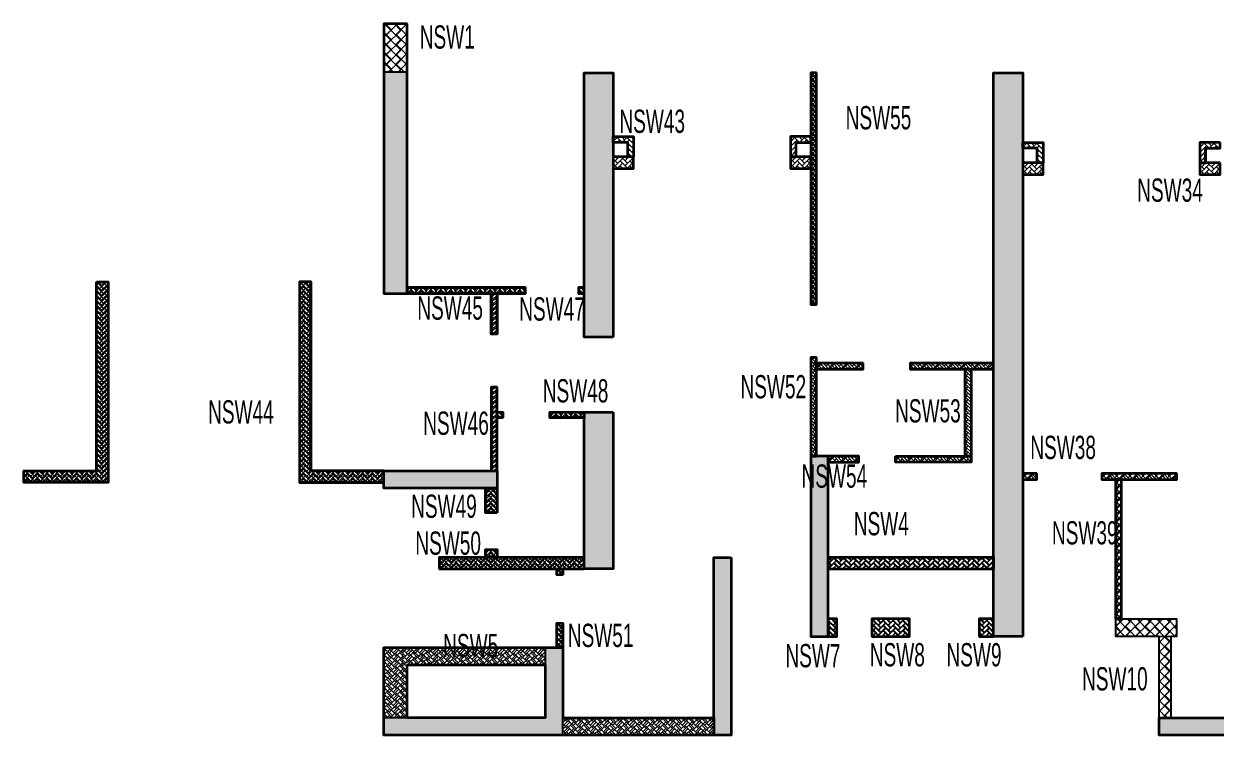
# Model space of a CAD drawing. Header units: millimetres. Extents: x 29 to 219483, y -15 to 28878.
# Drawn here: x 186561 to 207075, y 12271 to 24511 of the extents above; entities that cross this region are included whole.
import ezdxf

# ---------------------------------------------------------------- set-up
doc = ezdxf.new("R2010")
doc.units = ezdxf.units.MM
doc.layers.add('changes', color=7, linetype='Continuous')
doc.layers.add('S-CUTOUT', color=1, linetype='Continuous')
for name, color, linetype, lineweight in [('S-BEAM', 7, 'Continuous', 18), ('S-BEAM-IDEN', 2, 'Continuous', 9), ('S-COL HATCH', 9, 'Continuous', 0), ('S-COLS', 5, 'Continuous', 35)]:
    doc.layers.add(name, color=color, linetype=linetype, lineweight=lineweight)
doc.styles.add('Swis721 LtCn BT', font='swisscl.ttf', dxfattribs={"width": 0.9, "height": 233.355162})
pattern_1 = [(45, (-31092440.94, 20628157.467), (0, 84.85281374), [180, -60]), (135, (-31092398.51, 20628199.893), (7e-15, 84.85281374), [180, -60])]
pattern_2 = [(45, (-31090211.604, 20641732.886), (0, 84.85281374), [180, -60]), (135, (-31090169.18, 20641775.31), (7e-15, 84.85281374), [180, -60])]
pattern_3 = [(45, (-31083161.56, 20641832.9), (0, 84.85281374), [180, -60]), (135, (-31083119.13, 20641875.324), (7e-15, 84.85281374), [180, -60])]
pattern_4 = [(45, (-31795021.83, 20722934.52), (0, 113.13708499), [240, -80]), (135, (-31794965.26, 20722991.09), (9e-15, 113.13708499), [240, -80])]
pattern_5 = [(45, (-31802317.5, 20729084.55), (0, 169.7056275), [360, -120]), (135, (-31802232.65, 20729169.4), (1e-14, 169.7056275), [360, -120])]
pattern_6 = [(45, (-31802317.5, 20729084.55), (0, 113.13708499), [240, -80]), (135, (-31802260.93, 20729141.12), (9e-15, 113.13708499), [240, -80])]
pattern_7 = [(45, (-30928829.474, 20641778.81), (0, 84.85281374), [180, -60]), (135, (-30928787.05, 20641821.24), (7e-15, 84.85281374), [180, -60])]
pattern_8 = [(45, (-31631410.36, 20736555.86), (0, 113.13708499), [240, -80]), (135, (-31631353.79, 20736612.43), (9e-15, 113.13708499), [240, -80])]
pattern_9 = [(45, (-31631410.37, 20736555.86), (0, 169.7056275), [360, -120]), (135, (-31631325.51, 20736640.71), (1e-14, 169.7056275), [360, -120])]
pattern_10 = [(45, (-31631410.366, 20736555.86), (0, 113.13708499), [240, -80]), (135, (-31631353.8, 20736612.43), (9e-15, 113.13708499), [240, -80])]
pattern_11 = [(45, (-31631407.65, 20736555.86), (0, 113.13708499), [240, -80]), (135, (-31631351.08, 20736612.43), (9e-15, 113.13708499), [240, -80])]
pattern_12 = [(45, (-31631410.37, 20736555.85), (0, 169.7056275), [360, -120]), (135, (-31631325.51, 20736640.71), (1e-14, 169.7056275), [360, -120])]
pattern_13 = [(45, (-31631410.37, 20736555.85), (0, 113.13708499), [240, -80]), (135, (-31631353.8, 20736612.42), (9e-15, 113.13708499), [240, -80])]

# ---------------------------------------------------------------- blocks, each defined once
blk = doc.blocks.new('A$Ca6b6972b')
at = {"layer": 'S-COL HATCH'}
h = blk.add_hatch(dxfattribs=at)
h.set_pattern_fill('AR-HBONE', color=256, scale=15)
h.set_pattern_definition(pattern_2)
edge = h.paths.add_edge_path()
edge.add_line((10779, 22426), (11129, 22426))
edge.add_line((11129, 22426), (11129, 22076))
edge.add_line((11129, 22076), (11029, 22076))
edge.add_line((11029, 22076), (11029, 22326))
edge.add_line((11029, 22326), (10779, 22326))
edge.add_line((10779, 22326), (10779, 22426))
h = blk.add_hatch(dxfattribs=at)
h.set_pattern_fill('AR-HBONE', color=256, scale=15)
h.set_pattern_definition(pattern_2)
edge = h.paths.add_edge_path()
edge.add_line((14179, 22426), (13829, 22426))
edge.add_line((13829, 22426), (13829, 22076))
edge.add_line((13829, 22076), (13929, 22076))
edge.add_line((13929, 22076), (13929, 22326))
edge.add_line((13929, 22326), (14179, 22326))
edge.add_line((14179, 22326), (14179, 22426))
h = blk.add_hatch(dxfattribs=at)
h.set_pattern_fill('AR-HBONE', color=256, scale=15)
h.set_pattern_definition(pattern_3)
edge = h.paths.add_edge_path()
edge.add_line((17829, 22526), (18179, 22526))
edge.add_line((18179, 22526), (18179, 22176))
edge.add_line((18179, 22176), (18079, 22176))
edge.add_line((18079, 22176), (18079, 22426))
edge.add_line((18079, 22426), (17829, 22426))
edge.add_line((17829, 22426), (17829, 22526))
h = blk.add_hatch(dxfattribs=at)
h.set_pattern_fill('AR-HBONE', color=256, scale=15)
h.set_pattern_definition(pattern_3)
edge = h.paths.add_edge_path()
edge.add_line((21229, 22526), (20879, 22526))
edge.add_line((20879, 22526), (20879, 22176))
edge.add_line((20879, 22176), (20979, 22176))
edge.add_line((20979, 22176), (20979, 22426))
edge.add_line((20979, 22426), (21229, 22426))
edge.add_line((21229, 22426), (21229, 22526))
h = blk.add_hatch(dxfattribs=at)
h.set_pattern_fill('AR-HBONE', color=256, scale=15)
h.set_pattern_definition([(45, (-31339290.95, 20824202.644), (0, 84.85281374), [180, -60]), (135, (-31339248.523, 20824245.07), (7e-15, 84.85281374), [180, -60])])
h.paths.add_polyline_path([(17829, 22176), (17829, 21976), (18179, 21976), (18179, 22176)])
h = blk.add_hatch(dxfattribs=at)
h.set_pattern_fill('AR-HBONE', color=256, scale=15)
h.set_pattern_definition([(45, (-31336241, 20824202.644), (0, 84.85281374), [180, -60]), (135, (-31336198.57, 20824245.07), (7e-15, 84.85281374), [180, -60])])
h.paths.add_polyline_path([(20879, 22176), (20879, 21976), (21229, 21976), (21229, 22176)])
h = blk.add_hatch(dxfattribs=at)
h.set_pattern_fill('AR-HBONE', color=256, scale=15)
h.set_pattern_definition([(45, (-31346340.994, 20824102.645), (0, 84.85281374), [180, -60]), (135, (-31346298.57, 20824145.07), (7e-15, 84.85281374), [180, -60])])
h.paths.add_polyline_path([(10779, 22076), (10779, 21876), (11129, 21876), (11129, 22076)])
h = blk.add_hatch(dxfattribs=at)
h.set_pattern_fill('AR-HBONE', color=256, scale=15)
h.set_pattern_definition([(45, (-31343291.04, 20824102.645), (0, 84.85281374), [180, -60]), (135, (-31343248.616, 20824145.07), (7e-15, 84.85281374), [180, -60])])
h.paths.add_polyline_path([(13829, 22076), (13829, 21876), (14179, 21876), (14179, 22076)])
at = {"layer": 'S-COLS'}
for points in [[(10779, 22426), (11129, 22426), (11129, 22076), (11029, 22076), (11029, 22326), (10779, 22326), (10779, 22426)], [(14179, 22426), (13829, 22426), (13829, 22076), (13929, 22076), (13929, 22326), (14179, 22326), (14179, 22426)], [(17829, 22526), (18179, 22526), (18179, 22176), (18079, 22176), (18079, 22426), (17829, 22426), (17829, 22526)], [(21229, 22526), (20879, 22526), (20879, 22176), (20979, 22176), (20979, 22426), (21229, 22426), (21229, 22526)]]:
    blk.add_lwpolyline(points, dxfattribs=at)
for points in [[(17829, 22176), (18179, 22176), (18179, 21976), (17829, 21976)], [(20879, 22176), (21229, 22176), (21229, 21976), (20879, 21976)]]:
    blk.add_lwpolyline(points, close=True, dxfattribs=at)
at = {"layer": 'S-COLS', "elevation": 0}
for points in [[(10779, 22076), (11129, 22076), (11129, 21876), (10779, 21876)], [(13829, 22076), (14179, 22076), (14179, 21876), (13829, 21876)]]:
    blk.add_lwpolyline(points, close=True, dxfattribs=at)
blk = doc.blocks.new('A$C9134d95b')
at = {"layer": 'S-COL HATCH'}
h = blk.add_hatch(dxfattribs=at)
h.set_pattern_fill('AR-HBONE', color=256, scale=15)
h.set_pattern_definition([(45, (-31354688.235, 21105015.145), (0, 84.85281374), [180, -60]), (135, (-31354645.81, 21105057.57), (7e-15, 84.85281374), [180, -60])])
h.paths.add_polyline_path([(36500, 10050), (36600, 10050), (36600, 6060), (36500, 6060)])
h = blk.add_hatch(dxfattribs=at)
h.set_pattern_fill('AR-HBONE', color=256, scale=15)
h.set_pattern_definition(pattern_1)
h.paths.add_polyline_path([(24200, 6450), (24400, 6450), (24400, 3000), (22950, 3000), (22950, 3200), (24200, 3200)])
h = blk.add_hatch(dxfattribs=at)
h.set_pattern_fill('AR-HBONE', color=256, scale=15)
h.set_pattern_definition(pattern_1)
h.paths.add_polyline_path([(27900, 6450), (27700, 6450), (27700, 3000), (29150, 3000), (29150, 3200), (27900, 3200)])
h = blk.add_hatch(dxfattribs=at)
h.set_pattern_fill('AR-HBONE', color=256, scale=15)
h.set_pattern_definition([(45, (-31348877.827, 21106315.34), (0, 84.85281374), [180, -60]), (135, (-31348835.4, 21106357.77), (7e-15, 84.85281374), [180, -60])])
h.paths.add_polyline_path([(31590, 6250), (31590, 6350), (29550, 6350), (29550, 6250)])
h = blk.add_hatch(dxfattribs=at)
h.set_pattern_fill('AR-HBONE', color=256, scale=15)
h.set_pattern_definition([(45, (-31355720.326, 20722934.52), (0, 84.85281374), [180, -60]), (135, (-31355677.9, 20722976.945), (7e-15, 84.85281374), [180, -60])])
h.paths.add_polyline_path([(32010, 4210), (32600, 4210), (32600, 4110), (32010, 4110)])
h.paths.add_polyline_path([(31000, 4640), (31100, 4640), (31100, 3200), (31000, 3200)])
h.paths.add_polyline_path([(31100, 4210), (31200, 4210), (31200, 4110), (31100, 4110)])
h.paths.add_polyline_path([(31000, 6250), (31100, 6250), (31100, 5550), (31000, 5550)])
h = blk.add_hatch(dxfattribs=at)
h.set_pattern_fill('AR-HBONE', color=256, scale=15)
h.set_pattern_definition([(45, (-31349887.82, 21106315.34), (0, 84.85281374), [180, -60]), (135, (-31349845.396, 21106357.77), (7e-15, 84.85281374), [180, -60])])
h.paths.add_polyline_path([(32500, 6350), (32500, 6250), (32600, 6250), (32600, 6350)])
h = blk.add_hatch(dxfattribs=at)
h.set_pattern_fill('AR-HBONE', color=256, scale=20)
h.set_pattern_definition(pattern_4)
h.paths.add_polyline_path([(36500, 5150), (36600, 5150), (36600, 3450), (36500, 3450)])
h = blk.add_hatch(dxfattribs=at)
h.set_pattern_fill('AR-HBONE', color=256, scale=20)
h.set_pattern_definition(pattern_4)
h.paths.add_polyline_path([(36600, 5050), (37400, 5050), (37400, 4950), (36600, 4950)])
h = blk.add_hatch(dxfattribs=at)
h.set_pattern_fill('AR-HBONE', color=256, scale=20)
h.set_pattern_definition(pattern_4)
h.paths.add_polyline_path([(39650, 5050), (39650, 4950), (38210, 4950), (38210, 5050)])
h = blk.add_hatch(dxfattribs=at)
h.set_pattern_fill('AR-HBONE', color=256, scale=20)
h.set_pattern_definition(pattern_4)
h.paths.add_polyline_path([(39260, 3450), (39160, 3450), (39160, 4950), (39260, 4950)])
h = blk.add_hatch(dxfattribs=at)
h.set_pattern_fill('AR-HBONE', color=256, scale=20)
h.set_pattern_definition(pattern_4)
h.paths.add_polyline_path([(36800, 3450), (37330, 3450), (37330, 3350), (36800, 3350)])
h = blk.add_hatch(dxfattribs=at)
h.set_pattern_fill('AR-HBONE', color=256, scale=20)
h.set_pattern_definition(pattern_4)
h.paths.add_polyline_path([(39260, 3450), (39260, 3350), (37960, 3350), (37960, 3450)])
h = blk.add_hatch(dxfattribs=at)
h.set_pattern_fill('AR-HBONE', color=256, scale=20)
h.set_pattern_definition(pattern_4)
h.paths.add_polyline_path([(40150, 3150), (40390, 3150), (40390, 3050), (40150, 3050)])
h = blk.add_hatch(dxfattribs=at)
h.set_pattern_fill('AR-HBONE', color=256, scale=20)
h.set_pattern_definition(pattern_4)
h.paths.add_polyline_path([(41510, 3150), (42800, 3150), (42800, 3050), (41510, 3050)])
h = blk.add_hatch(dxfattribs=at)
h.set_pattern_fill('AR-HBONE', color=256, scale=15)
h.set_pattern_definition(pattern_1)
h.paths.add_polyline_path([(31100, 1710), (30900, 1710), (30900, 1845), (31100, 1845)])
h.paths.add_polyline_path([(31100, 2475), (30900, 2475), (30900, 2900), (31100, 2900)])
h = blk.add_hatch(dxfattribs=at)
h.set_pattern_fill('AR-HBONE', color=256, scale=20)
h.set_pattern_definition(pattern_4)
h.paths.add_polyline_path([(41750, 3050), (41850, 3050), (41850, 650), (41750, 650)])
h = blk.add_hatch(dxfattribs=at)
h.set_pattern_fill('AR-HBONE', color=256, scale=15)
h.set_pattern_definition([(45, (-31350990.33, 20943799.52), (0, 84.85281374), [180, -60]), (135, (-31350947.905, 20943841.946), (7e-15, 84.85281374), [180, -60])])
h.paths.add_polyline_path([(30100, 1710), (30100, 1510), (32600, 1510), (32600, 1710)])
h = blk.add_hatch(dxfattribs=at)
h.set_pattern_fill('AR-HBONE', color=256, scale=15)
h.set_pattern_definition([(45, (-31355720.34, 20769172.47), (0, 84.85281374), [180, -60]), (135, (-31355677.91, 20769214.9), (7e-15, 84.85281374), [180, -60])])
h.paths.add_polyline_path([(32130, 580), (32230, 580), (32230, 160), (32130, 160)])
h.paths.add_polyline_path([(32130, 1510), (32230, 1510), (32230, 1410), (32130, 1410)])
at = {"layer": 'S-COLS', "elevation": 0}
for points in [[(36600, 10050), (36500, 10050), (36500, 6060), (36600, 6060)], [(24200, 6450), (24400, 6450), (24400, 3000), (22950, 3000), (22950, 3200), (24200, 3200)], [(27900, 6450), (27700, 6450), (27700, 3000), (29150, 3000), (29150, 3200), (27900, 3200)], [(31590, 6350), (29550, 6350), (29550, 6250), (31590, 6250)], [(31100, 5550), (31000, 5550), (31000, 6250), (31100, 6250)], [(32600, 6350), (32500, 6350), (32500, 6250), (32600, 6250)], [(36600, 5150), (36500, 5150), (36500, 3450), (36600, 3450)], [(37400, 5050), (36600, 5050), (36600, 4950), (37400, 4950)], [(39650, 5050), (38210, 5050), (38210, 4950), (39650, 4950)], [(31100, 4640), (31000, 4640), (31000, 3200), (31100, 3200)], [(31200, 4110), (31100, 4110), (31100, 4210), (31200, 4210)], [(32600, 4110), (32010, 4110), (32010, 4210), (32600, 4210)], [(36800, 3350), (37330, 3350), (37330, 3450), (36800, 3450)], [(40390, 3150), (40150, 3150), (40150, 3050), (40390, 3050)], [(42800, 3150), (41510, 3150), (41510, 3050), (42800, 3050)], [(31100, 2475), (30900, 2475), (30900, 2900), (31100, 2900)], [(41850, 3050), (41750, 3050), (41750, 650), (41850, 650)], [(30100, 1510), (32600, 1510), (32600, 1710), (30100, 1710)], [(31100, 1710), (30900, 1710), (30900, 1845), (31100, 1845)], [(32230, 1410), (32130, 1410), (32130, 1510), (32230, 1510)], [(32230, 160), (32130, 160), (32130, 580), (32230, 580)]]:
    blk.add_lwpolyline(points, close=True, dxfattribs=at)
at = {"layer": 'S-COLS', "color": 5, "elevation": 0}
for points in [[(39260, 3450), (39160, 3450), (39160, 4950), (39260, 4950)], [(37960, 3450), (39260, 3450), (39260, 3350), (37960, 3350)]]:
    blk.add_lwpolyline(points, close=True, dxfattribs=at)
at = {"layer": 'changes', "xscale": -1}
blk.add_blockref('A$Ca6b6972b', (54329, -13576, 0), dxfattribs=at)
blk = doc.blocks.new('A$Cbe320e20')
at = {"layer": 'S-COL HATCH'}
h = blk.add_hatch(dxfattribs=at)
h.set_pattern_fill('AR-HBONE', color=256, scale=30)
h.set_pattern_definition(pattern_5)
h.paths.add_polyline_path([(21854, 17040), (22254, 17040), (22254, 16206), (22254, 16206), (21854, 16206)])
at = {"layer": 'S-COL HATCH', "transparency": 33554687}
h = blk.add_hatch(color=256, dxfattribs=at)
h.dxf.hatch_style = 1
h.paths.add_polyline_path([(22254, 16206), (21854, 16206), (21854, 12400), (22254, 12400)])
h = blk.add_hatch(color=256, dxfattribs=at)
h.dxf.hatch_style = 1
h.paths.add_polyline_path([(25804, 16200), (25304, 16200), (25304, 11650), (25804, 11650)])
h = blk.add_hatch(color=256, dxfattribs=at)
h.dxf.hatch_style = 1
h.paths.add_polyline_path([(32854, 16200), (32354, 16200), (32354, 6500), (32854, 6500)])
h = blk.add_hatch(color=256, dxfattribs=at)
h.dxf.hatch_style = 1
h.paths.add_polyline_path([(25304, 7660), (25804, 7660), (25804, 10360), (25304, 10360)])
h = blk.add_hatch(color=256, dxfattribs=at)
h.dxf.hatch_style = 1
h.paths.add_polyline_path([(29204, 9600), (29204, 6500), (29504, 6500), (29504, 9600)])
h = blk.add_hatch(color=256, dxfattribs=at)
h.dxf.hatch_style = 1
h.paths.add_polyline_path([(21854, 9350), (23804, 9350), (23804, 9050), (21854, 9050)])
h = blk.add_hatch(color=256, dxfattribs=at)
h.dxf.hatch_style = 1
h.paths.add_polyline_path([(27534, 7860), (27834, 7860), (27834, 4800), (27534, 4800), (27534, 5100)])
at = {"layer": 'S-COL HATCH'}
h = blk.add_hatch(dxfattribs=at)
h.set_pattern_fill('AR-HBONE', color=256, scale=15)
h.set_pattern_definition([(45, (-31365336.03, 20949949.553), (0, 84.85281374), [180, -60]), (135, (-31365293.6, 20949991.98), (7e-15, 84.85281374), [180, -60])])
h.paths.add_polyline_path([(29504, 7860), (29504, 7660), (32354, 7660), (32354, 7860)])
h = blk.add_hatch(dxfattribs=at)
h.set_pattern_fill('AR-HBONE', color=256, scale=15)
h.set_pattern_definition([(45, (-31364586.025, 20948789.55), (0, 84.85281374), [180, -60]), (135, (-31364543.6, 20948831.98), (7e-15, 84.85281374), [180, -60])])
h.paths.add_polyline_path([(29654, 6500), (29654, 6800), (29504, 6800), (29504, 6500)])
h = blk.add_hatch(dxfattribs=at)
h.set_pattern_fill('AR-HBONE', color=256, scale=15)
h.set_pattern_definition([(45, (-31365336.03, 20948789.553), (0, 84.85281374), [180, -60]), (135, (-31365293.6, 20948831.98), (7e-15, 84.85281374), [180, -60])])
h.paths.add_polyline_path([(30904, 6500), (30904, 6800), (30254, 6800), (30254, 6500)])
h = blk.add_hatch(dxfattribs=at)
h.set_pattern_fill('AR-HBONE', color=256, scale=15)
h.set_pattern_definition([(45, (-31367286.02, 20948789.55), (0, 84.85281374), [180, -60]), (135, (-31367243.596, 20948831.98), (7e-15, 84.85281374), [180, -60])])
h.paths.add_polyline_path([(32354, 6500), (32354, 6800), (32104, 6800), (32104, 6500)])
h = blk.add_hatch(dxfattribs=at)
h.set_pattern_fill('AR-HBONE', color=256, scale=30)
h.set_pattern_definition(pattern_5)
h.paths.add_polyline_path([(34454, 6800), (34454, 6500), (35504, 6500), (35504, 6800)])
h = blk.add_hatch(dxfattribs=at)
h.set_pattern_fill('AR-HBONE', color=256, scale=30)
h.set_pattern_definition(pattern_5)
h.paths.add_polyline_path([(35204, 6500), (35404, 6500), (35404, 5100), (35204, 5100)])
h = blk.add_hatch(dxfattribs=at)
h.set_pattern_fill('AR-HBONE', color=256, scale=20)
h.set_pattern_definition(pattern_6)
h.paths.add_polyline_path([(22254, 6010), (22254, 5100), (22254, 5100), (22254, 5100), (21854, 5100), (21854, 6310), (24634, 6310), (24634, 6010), (24634, 6010)])
at = {"layer": 'S-COL HATCH', "transparency": 33554687}
h = blk.add_hatch(color=256, dxfattribs=at)
h.dxf.hatch_style = 1
h.paths.add_polyline_path([(24934, 6310), (24634, 6310), (24634, 5100), (21854, 5100), (21854, 4800), (24934, 4800)])
at = {"layer": 'S-COL HATCH'}
h = blk.add_hatch(dxfattribs=at)
h.set_pattern_fill('AR-HBONE', color=256, scale=20)
h.set_pattern_definition(pattern_6)
h.paths.add_polyline_path([(24934, 5100), (24934, 4800), (27534, 4800), (27534, 5100)])
at = {"layer": 'S-COL HATCH', "transparency": 33554687}
h = blk.add_hatch(color=256, dxfattribs=at)
h.dxf.hatch_style = 1
h.paths.add_polyline_path([(35204, 5100), (35404, 5100), (39594, 5100), (39594, 4800), (35204, 4800)])
h.paths.add_polyline_path([(39594, 5100), (39894, 5100), (39894, 4800), (39594, 4800)])
at = {"layer": 'changes'}
for p, q in [((22254, 16206), (21854, 16206)), ((21854, 5100), (21854, 4800))]:
    blk.add_line(p, q, dxfattribs=at)
blk.add_lwpolyline([(24934, 6310), (24634, 6310), (24634, 5100), (21854, 5100), (21854, 4800), (24934, 4800)], close=True, dxfattribs=at)
at = {"layer": 'S-BEAM', "color": 5, "elevation": 0}
for points in [[(35504, 6800), (34454, 6800), (34454, 6500), (35504, 6500)], [(35404, 6500), (35204, 6500), (35204, 5100), (35404, 5100)]]:
    blk.add_lwpolyline(points, close=True, dxfattribs=at)
at = {"layer": 'S-COL HATCH'}
blk.add_line((24634, 6010), (24634, 6310), dxfattribs=at)
at = {"layer": 'S-COLS'}
blk.add_line((27534, 5100), (27534, 4800), dxfattribs=at)
for points in [[(22254, 17040), (21854, 17040), (21854, 12400), (22254, 12400)], [(25804, 11650), (25304, 11650), (25304, 16200), (25804, 16200)], [(25804, 10360), (25804, 7660), (25304, 7660), (25304, 10360)], [(21854, 9350), (23804, 9350), (23804, 9050), (21854, 9050)], [(27834, 7860), (27834, 4800), (21854, 4800), (21854, 6310), (24934, 6310), (24934, 5100), (27534, 5100), (27534, 7860), (27834, 7860)], [(22254, 6010), (24634, 6010), (24634, 5100), (22254, 5100)]]:
    blk.add_lwpolyline(points, close=True, dxfattribs=at)
at = {"layer": 'S-COLS', "elevation": 0}
for points in [[(32854, 6500), (32354, 6500), (32354, 16200), (32854, 16200)], [(29504, 9600), (29204, 9600), (29204, 6500), (29504, 6500)], [(29504, 7660), (32354, 7660), (32354, 7860), (29504, 7860)], [(29504, 6500), (29654, 6500), (29654, 6800), (29504, 6800)], [(30254, 6500), (30904, 6500), (30904, 6800), (30254, 6800)], [(32104, 6500), (32354, 6500), (32354, 6800), (32104, 6800)]]:
    blk.add_lwpolyline(points, close=True, dxfattribs=at)
blk.add_lwpolyline([(39894, 4800), (35204, 4800), (35204, 5100), (39894, 5100)], dxfattribs=at)
at = {"layer": 'S-CUTOUT', "const_width": 10}
blk.add_lwpolyline([(22179, 6310), (22779, 6310), (22779, 6010), (22179, 6010)], close=True, dxfattribs=at)
for points in [[(22179, 6310), (22779, 6010)], [(22779, 6310), (22179, 6010)]]:
    blk.add_lwpolyline(points, dxfattribs=at)

msp = doc.modelspace()

# ---------------------------------------------------------------- hatches: boundary and pattern name
at = {"layer": 'S-COL HATCH'}
h = msp.add_hatch(dxfattribs=at)
h.set_pattern_fill('AR-HBONE', color=256, scale=30)
h.set_pattern_definition(pattern_9)
h.paths.add_polyline_path([(192761, 24511), (193161, 24511), (193161, 23677), (193161, 23677), (192761, 23677)])
h = msp.add_hatch(dxfattribs=at)
h.set_pattern_fill('AR-HBONE', color=256, scale=30)
h.set_pattern_definition(pattern_12)
h.paths.add_polyline_path([(192761, 24511), (193161, 24511), (193161, 23677), (193161, 23677), (192761, 23677)])
at = {"layer": 'S-COL HATCH', "transparency": 33554687}
h = msp.add_hatch(color=256, dxfattribs=at)
h.dxf.hatch_style = 1
h.paths.add_polyline_path([(193161, 23677), (192761, 23677), (192761, 19871), (193161, 19871)])
h = msp.add_hatch(color=256, dxfattribs=at)
h.dxf.hatch_style = 1
h.paths.add_polyline_path([(193161, 23677), (192761, 23677), (192761, 19871), (193161, 19871)])
h = msp.add_hatch(color=256, dxfattribs=at)
h.dxf.hatch_style = 1
h.paths.add_polyline_path([(196711, 23671), (196211, 23671), (196211, 19121), (196711, 19121)])
h = msp.add_hatch(color=256, dxfattribs=at)
h.dxf.hatch_style = 1
h.paths.add_polyline_path([(196711, 23671), (196211, 23671), (196211, 19121), (196711, 19121)])
at = {"layer": 'S-COL HATCH'}
h = msp.add_hatch(dxfattribs=at)
h.set_pattern_fill('AR-HBONE', color=256, scale=15)
h.set_pattern_definition([(45, (-31191076.77, 21118636.49), (0, 84.85281374), [180, -60]), (135, (-31191034.345, 21118678.916), (7e-15, 84.85281374), [180, -60])])
h.paths.add_polyline_path([(200111, 23671), (200211, 23671), (200211, 19681), (200111, 19681)])
at = {"layer": 'S-COL HATCH', "transparency": 33554687}
h = msp.add_hatch(color=256, dxfattribs=at)
h.dxf.hatch_style = 1
h.paths.add_polyline_path([(203762, 23671), (203261, 23671), (203261, 13971), (203762, 13971)])
h = msp.add_hatch(color=256, dxfattribs=at)
h.dxf.hatch_style = 1
h.paths.add_polyline_path([(203762, 23671), (203261, 23671), (203261, 13971), (203762, 13971)])
at = {"layer": 'S-COL HATCH'}
h = msp.add_hatch(dxfattribs=at)
h.set_pattern_fill('AR-HBONE', color=256, scale=15)
h.set_pattern_definition(pattern_7)
h.paths.add_polyline_path([(187811, 20071), (188011, 20071), (188011, 16622), (186561, 16622), (186561, 16822), (187811, 16822)])
h = msp.add_hatch(dxfattribs=at)
h.set_pattern_fill('AR-HBONE', color=256, scale=15)
h.set_pattern_definition(pattern_7)
h.paths.add_polyline_path([(191511, 20071), (191311, 20071), (191311, 16622), (192761, 16622), (192761, 16822), (191511, 16822)])
h = msp.add_hatch(dxfattribs=at)
h.set_pattern_fill('AR-HBONE', color=256, scale=15)
h.set_pattern_definition([(45, (-31185266.36, 21119936.69), (0, 84.85281374), [180, -60]), (135, (-31185223.936, 21119979.114), (7e-15, 84.85281374), [180, -60])])
h.paths.add_polyline_path([(195201, 19872), (195201, 19972), (193161, 19972), (193161, 19872)])
h = msp.add_hatch(dxfattribs=at)
h.set_pattern_fill('AR-HBONE', color=256, scale=15)
h.set_pattern_definition([(45, (-31186276.36, 21119936.69), (0, 84.85281374), [180, -60]), (135, (-31186233.93, 21119979.114), (7e-15, 84.85281374), [180, -60])])
h.paths.add_polyline_path([(196111, 19972), (196111, 19872), (196211, 19872), (196211, 19972)])
h = msp.add_hatch(dxfattribs=at)
h.set_pattern_fill('AR-HBONE', color=256, scale=15)
h.set_pattern_definition([(45, (-31192108.86, 20736555.864), (0, 84.85281374), [180, -60]), (135, (-31192066.436, 20736598.29), (7e-15, 84.85281374), [180, -60])])
h.paths.add_polyline_path([(195621, 17831), (196211, 17831), (196211, 17731), (195621, 17731)])
h.paths.add_polyline_path([(194611, 18261), (194711, 18261), (194711, 16821), (194611, 16821)])
h.paths.add_polyline_path([(194711, 17831), (194811, 17831), (194811, 17731), (194711, 17731)])
h.paths.add_polyline_path([(194611, 19871), (194711, 19871), (194711, 19171), (194611, 19171)])
h = msp.add_hatch(dxfattribs=at)
h.set_pattern_fill('AR-HBONE', color=256, scale=20)
h.set_pattern_definition(pattern_8)
h.paths.add_polyline_path([(200111, 18771), (200211, 18771), (200211, 17071), (200111, 17071)])
h = msp.add_hatch(dxfattribs=at)
h.set_pattern_fill('AR-HBONE', color=256, scale=20)
h.set_pattern_definition(pattern_8)
h.paths.add_polyline_path([(200211, 18671), (201012, 18671), (201012, 18571), (200211, 18571)])
h = msp.add_hatch(dxfattribs=at)
h.set_pattern_fill('AR-HBONE', color=256, scale=20)
h.set_pattern_definition(pattern_8)
h.paths.add_polyline_path([(203261, 18671), (203261, 18571), (201822, 18571), (201822, 18671)])
h = msp.add_hatch(dxfattribs=at)
h.set_pattern_fill('AR-HBONE', color=256, scale=20)
h.set_pattern_definition(pattern_8)
h.paths.add_polyline_path([(202871, 17071), (202771, 17071), (202771, 18571), (202871, 18571)])
at = {"layer": 'S-COL HATCH', "transparency": 33554687}
h = msp.add_hatch(color=256, dxfattribs=at)
h.dxf.hatch_style = 1
h.paths.add_polyline_path([(196211, 15131), (196711, 15131), (196711, 17831), (196211, 17831)])
h = msp.add_hatch(color=256, dxfattribs=at)
h.dxf.hatch_style = 1
h.paths.add_polyline_path([(196211, 15131), (196711, 15131), (196711, 17831), (196211, 17831)])
h = msp.add_hatch(color=256, dxfattribs=at)
h.dxf.hatch_style = 1
h.paths.add_polyline_path([(200111, 17071), (200111, 13971), (200411, 13971), (200411, 17071)])
h = msp.add_hatch(color=256, dxfattribs=at)
h.dxf.hatch_style = 1
h.paths.add_polyline_path([(200111, 17071), (200111, 13971), (200411, 13971), (200411, 17071)])
at = {"layer": 'S-COL HATCH'}
h = msp.add_hatch(dxfattribs=at)
h.set_pattern_fill('AR-HBONE', color=256, scale=20)
h.set_pattern_definition(pattern_8)
h.paths.add_polyline_path([(200411, 17071), (200941, 17071), (200941, 16971), (200411, 16971)])
h = msp.add_hatch(dxfattribs=at)
h.set_pattern_fill('AR-HBONE', color=256, scale=20)
h.set_pattern_definition(pattern_8)
h.paths.add_polyline_path([(202871, 17071), (202871, 16971), (201571, 16971), (201571, 17071)])
at = {"layer": 'S-COL HATCH', "transparency": 33554687}
h = msp.add_hatch(color=256, dxfattribs=at)
h.dxf.hatch_style = 1
h.paths.add_polyline_path([(192761, 16821), (194711, 16821), (194711, 16521), (192761, 16521)])
h = msp.add_hatch(color=256, dxfattribs=at)
h.dxf.hatch_style = 1
h.paths.add_polyline_path([(192761, 16821), (194711, 16821), (194711, 16521), (192761, 16521)])
at = {"layer": 'S-COL HATCH'}
h = msp.add_hatch(dxfattribs=at)
h.set_pattern_fill('AR-HBONE', color=256, scale=20)
h.set_pattern_definition(pattern_8)
h.paths.add_polyline_path([(203762, 16771), (204001, 16771), (204001, 16671), (203762, 16671)])
h = msp.add_hatch(dxfattribs=at)
h.set_pattern_fill('AR-HBONE', color=256, scale=20)
h.set_pattern_definition(pattern_11)
h.paths.add_polyline_path([(204004, 16671), (204004, 16771), (203764, 16771), (203764, 16671)])
h = msp.add_hatch(dxfattribs=at)
h.set_pattern_fill('AR-HBONE', color=256, scale=20)
h.set_pattern_definition(pattern_8)
h.paths.add_polyline_path([(205122, 16771), (206411, 16771), (206411, 16671), (205122, 16671)])
h = msp.add_hatch(dxfattribs=at)
h.set_pattern_fill('AR-HBONE', color=256, scale=20)
h.set_pattern_definition(pattern_11)
h.paths.add_polyline_path([(205124, 16771), (205124, 16671), (206414, 16671), (206414, 16771)])
h = msp.add_hatch(dxfattribs=at)
h.set_pattern_fill('AR-HBONE', color=256, scale=20)
h.set_pattern_definition(pattern_8)
h.paths.add_polyline_path([(205362, 16671), (205462, 16671), (205462, 14271), (205362, 14271)])
h = msp.add_hatch(dxfattribs=at)
h.set_pattern_fill('AR-HBONE', color=256, scale=20)
h.set_pattern_definition(pattern_11)
h.paths.add_polyline_path([(205364, 14271), (205464, 14271), (205464, 16671), (205364, 16671)])
h = msp.add_hatch(dxfattribs=at)
h.set_pattern_fill('AR-HBONE', color=256, scale=15)
h.set_pattern_definition(pattern_7)
h.paths.add_polyline_path([(194711, 15332), (194511, 15332), (194511, 15467), (194711, 15467)])
h.paths.add_polyline_path([(194711, 16097), (194511, 16097), (194511, 16522), (194711, 16522)])
h = msp.add_hatch(dxfattribs=at)
h.set_pattern_fill('AR-HBONE', color=256, scale=15)
h.set_pattern_definition([(45, (-31187378.87, 20957420.864), (0, 84.85281374), [180, -60]), (135, (-31187336.44, 20957463.29), (7e-15, 84.85281374), [180, -60])])
h.paths.add_polyline_path([(193711, 15331), (193711, 15131), (196211, 15131), (196211, 15331)])
at = {"layer": 'S-COL HATCH', "transparency": 33554687}
h = msp.add_hatch(color=256, dxfattribs=at)
h.dxf.hatch_style = 1
h.paths.add_polyline_path([(198441, 15331), (198741, 15331), (198741, 12271), (198441, 12271), (198441, 12571)])
h = msp.add_hatch(color=256, dxfattribs=at)
h.dxf.hatch_style = 1
h.paths.add_polyline_path([(198441, 15331), (198741, 15331), (198741, 12271), (198441, 12271), (198441, 12571)])
at = {"layer": 'S-COL HATCH'}
h = msp.add_hatch(dxfattribs=at)
h.set_pattern_fill('AR-HBONE', color=256, scale=15)
h.set_pattern_definition([(45, (-31194428.89, 20957420.864), (0, 84.85281374), [180, -60]), (135, (-31194386.466, 20957463.29), (7e-15, 84.85281374), [180, -60])])
h.paths.add_polyline_path([(200411, 15331), (200411, 15131), (203262, 15131), (203262, 15331)])
h = msp.add_hatch(dxfattribs=at)
h.set_pattern_fill('AR-HBONE', color=256, scale=15)
h.set_pattern_definition([(45, (-31194428.895, 20957420.86), (0, 84.85281374), [180, -60]), (135, (-31194386.47, 20957463.285), (7e-15, 84.85281374), [180, -60])])
h.paths.add_polyline_path([(200411, 15331), (200411, 15131), (203262, 15131), (203262, 15331)])
h = msp.add_hatch(dxfattribs=at)
h.set_pattern_fill('AR-HBONE', color=256, scale=15)
h.set_pattern_definition([(45, (-31192108.875, 20782793.815), (0, 84.85281374), [180, -60]), (135, (-31192066.45, 20782836.24), (7e-15, 84.85281374), [180, -60])])
h.paths.add_polyline_path([(195741, 14201), (195841, 14201), (195841, 13781), (195741, 13781)])
h.paths.add_polyline_path([(195741, 15131), (195841, 15131), (195841, 15031), (195741, 15031)])
h = msp.add_hatch(dxfattribs=at)
h.set_pattern_fill('AR-HBONE', color=256, scale=15)
h.set_pattern_definition([(45, (-31193678.89, 20956260.863), (0, 84.85281374), [180, -60]), (135, (-31193636.464, 20956303.29), (7e-15, 84.85281374), [180, -60])])
h.paths.add_polyline_path([(200561, 13971), (200561, 14271), (200411, 14271), (200411, 13971)])
h = msp.add_hatch(dxfattribs=at)
h.set_pattern_fill('AR-HBONE', color=256, scale=15)
h.set_pattern_definition([(45, (-31193678.89, 20956260.86), (0, 84.85281374), [180, -60]), (135, (-31193636.466, 20956303.285), (7e-15, 84.85281374), [180, -60])])
h.paths.add_polyline_path([(200561, 13971), (200561, 14271), (200411, 14271), (200411, 13971)])
h = msp.add_hatch(dxfattribs=at)
h.set_pattern_fill('AR-HBONE', color=256, scale=15)
h.set_pattern_definition([(45, (-31194428.895, 20956260.86), (0, 84.85281374), [180, -60]), (135, (-31194386.47, 20956303.285), (7e-15, 84.85281374), [180, -60])])
h.paths.add_polyline_path([(201811, 13971), (201811, 14271), (201161, 14271), (201161, 13971)])
h = msp.add_hatch(dxfattribs=at)
h.set_pattern_fill('AR-HBONE', color=256, scale=15)
h.set_pattern_definition([(45, (-31194428.89, 20956260.864), (0, 84.85281374), [180, -60]), (135, (-31194386.466, 20956303.29), (7e-15, 84.85281374), [180, -60])])
h.paths.add_polyline_path([(201811, 13971), (201811, 14271), (201161, 14271), (201161, 13971)])
h = msp.add_hatch(dxfattribs=at)
h.set_pattern_fill('AR-HBONE', color=256, scale=15)
h.set_pattern_definition([(45, (-31196378.89, 20956260.863), (0, 84.85281374), [180, -60]), (135, (-31196336.46, 20956303.29), (7e-15, 84.85281374), [180, -60])])
h.paths.add_polyline_path([(203261, 13971), (203261, 14271), (203011, 14271), (203011, 13971)])
h = msp.add_hatch(dxfattribs=at)
h.set_pattern_fill('AR-HBONE', color=256, scale=15)
h.set_pattern_definition([(45, (-31196378.89, 20956260.86), (0, 84.85281374), [180, -60]), (135, (-31196336.464, 20956303.285), (7e-15, 84.85281374), [180, -60])])
h.paths.add_polyline_path([(203261, 13971), (203261, 14271), (203011, 14271), (203011, 13971)])
h = msp.add_hatch(dxfattribs=at)
h.set_pattern_fill('AR-HBONE', color=256, scale=30)
h.set_pattern_definition(pattern_9)
h.paths.add_polyline_path([(205362, 14271), (205362, 13971), (206411, 13971), (206411, 14271)])
h = msp.add_hatch(dxfattribs=at)
h.set_pattern_fill('AR-HBONE', color=256, scale=30)
h.set_pattern_definition(pattern_12)
h.paths.add_polyline_path([(205362, 14271), (205362, 13971), (206411, 13971), (206411, 14271)])
h = msp.add_hatch(dxfattribs=at)
h.set_pattern_fill('AR-HBONE', color=256, scale=30)
h.set_pattern_definition(pattern_9)
h.paths.add_polyline_path([(206111, 13971), (206311, 13971), (206311, 12571), (206111, 12571)])
h = msp.add_hatch(dxfattribs=at)
h.set_pattern_fill('AR-HBONE', color=256, scale=30)
h.set_pattern_definition(pattern_12)
h.paths.add_polyline_path([(206111, 13971), (206311, 13971), (206311, 12571), (206111, 12571)])
h = msp.add_hatch(dxfattribs=at)
h.set_pattern_fill('AR-HBONE', color=256, scale=20)
h.set_pattern_definition(pattern_10)
h.paths.add_polyline_path([(193161, 13481), (193161, 12571), (193161, 12571), (193161, 12571), (192761, 12571), (192761, 13781), (195541, 13781), (195541, 13481), (195541, 13481)])
at = {"layer": 'S-COL HATCH', "transparency": 33554687}
h = msp.add_hatch(color=256, dxfattribs=at)
h.dxf.hatch_style = 1
h.paths.add_polyline_path([(195841, 13781), (195541, 13781), (195541, 12571), (192761, 12571), (192761, 12271), (195841, 12271)])
at = {"layer": 'S-COL HATCH'}
h = msp.add_hatch(dxfattribs=at)
h.set_pattern_fill('AR-HBONE', color=256, scale=20)
h.set_pattern_definition(pattern_13)
h.paths.add_polyline_path([(193161, 13481), (193161, 12571), (193161, 12571), (193161, 12571), (192761, 12571), (192761, 13781), (195541, 13781), (195541, 13481), (195541, 13481)])
at = {"layer": 'S-COL HATCH', "transparency": 33554687}
h = msp.add_hatch(color=256, dxfattribs=at)
h.dxf.hatch_style = 1
h.paths.add_polyline_path([(195841, 13781), (195541, 13781), (195541, 12571), (192761, 12571), (192761, 12271), (195841, 12271)])
at = {"layer": 'S-COL HATCH'}
h = msp.add_hatch(dxfattribs=at)
h.set_pattern_fill('AR-HBONE', color=256, scale=20)
h.set_pattern_definition(pattern_10)
h.paths.add_polyline_path([(195841, 12571), (195841, 12271), (198441, 12271), (198441, 12571)])
h = msp.add_hatch(dxfattribs=at)
h.set_pattern_fill('AR-HBONE', color=256, scale=20)
h.set_pattern_definition(pattern_13)
h.paths.add_polyline_path([(195841, 12571), (195841, 12271), (198441, 12271), (198441, 12571)])
at = {"layer": 'S-COL HATCH', "transparency": 33554687}
h = msp.add_hatch(color=256, dxfattribs=at)
h.dxf.hatch_style = 1
h.paths.add_polyline_path([(206111, 12571), (206311, 12571), (210501, 12571), (210501, 12271), (206111, 12271)])
h.paths.add_polyline_path([(210501, 12571), (210801, 12571), (210801, 12271), (210501, 12271)])
h = msp.add_hatch(color=256, dxfattribs=at)
h.dxf.hatch_style = 1
h.paths.add_polyline_path([(206111, 12571), (206311, 12571), (210501, 12571), (210501, 12271), (206111, 12271)])
h.paths.add_polyline_path([(210501, 12571), (210801, 12571), (210801, 12271), (210501, 12271)])

# ---------------------------------------------------------------- linework, layer by layer
at = {"layer": 'changes'}
for p, q in [((193161, 23677), (192761, 23677)), ((193161, 23677), (192761, 23677)), ((192761, 12571), (192761, 12271)), ((192761, 12571), (192761, 12271))]:
    msp.add_line(p, q, dxfattribs=at)
at = {"layer": 'changes', "color": 240, "true_color": 0xed1f24, "elevation": 0}
for points in [[(192761, 24511), (193161, 24511), (193161, 23677), (192761, 23677)], [(192761, 24511), (193161, 24511), (193161, 23677), (192761, 23677)], [(200111, 23671), (200211, 23671), (200211, 19681), (200111, 19681)], [(196711, 22571), (197061, 22571), (197061, 22021), (196711, 22021), (196711, 22221), (196961, 22221), (196961, 22471), (196711, 22471)], [(191311, 20071), (191511, 20071), (191511, 16822), (192761, 16821), (192761, 16622), (191311, 16622)], [(193161, 19972), (195201, 19972), (195201, 19872), (194711, 19871), (194711, 19171), (194611, 19171), (194611, 19871), (193161, 19871)], [(196111, 19972), (196211, 19972), (196211, 19872), (196111, 19872)], [(201012, 18571), (201012, 18671), (200211, 18671), (200211, 18771), (200111, 18771), (200111, 17071), (200212, 17071), (200211, 18571)], [(194611, 18261), (194711, 18261), (194711, 17831), (194811, 17831), (194811, 17731), (194711, 17731), (194711, 16821), (194611, 16821)], [(195621, 17831), (196211, 17831), (196211, 17731), (195621, 17731)], [(203764, 16771), (204004, 16771), (204004, 16671), (203764, 16671)], [(205124, 16771), (206414, 16771), (206414, 16671), (205464, 16671), (205464, 14271), (205364, 14271), (205364, 16671), (205124, 16671)], [(194711, 16097), (194511, 16097), (194511, 16521), (194711, 16521)], [(193711, 15331), (194511, 15332), (194511, 15467), (194711, 15467), (194711, 15332), (196211, 15332), (196211, 15131), (195841, 15131), (195841, 15031), (195741, 15031), (195741, 15131), (193711, 15131)], [(200411, 15331), (203261, 15331), (203261, 15131), (200411, 15131)], [(200411, 15331), (203261, 15331), (203261, 15131), (200411, 15131)], [(195741, 14201), (195841, 14201), (195841, 13781), (195741, 13781)], [(201161, 14271), (201811, 14271), (201811, 13971), (201161, 13971)], [(201161, 14271), (201811, 14271), (201811, 13971), (201161, 13971)], [(203011, 14271), (203261, 14271), (203261, 13971), (203011, 13971)], [(203011, 14271), (203261, 14271), (203261, 13971), (203011, 13971)], [(205362, 14271), (206411, 14271), (206411, 13971), (206311, 13971), (206311, 12571), (206111, 12571), (206111, 13971), (205362, 13971)], [(205362, 14271), (206411, 14271), (206411, 13971), (206311, 13971), (206311, 12571), (206111, 12571), (206111, 13971), (205362, 13971)], [(192761, 12571), (192761, 13781), (195541, 13781), (195541, 13481), (193161, 13481), (193161, 12571)], [(192761, 12571), (192761, 13781), (195541, 13781), (195541, 13481), (193161, 13481), (193161, 12571)], [(195841, 12571), (198441, 12571), (198441, 12271), (195841, 12271)], [(195841, 12571), (198441, 12571), (198441, 12271), (195841, 12271)]]:
    msp.add_lwpolyline(points, close=True, dxfattribs=at)
at = {"layer": 'changes', "color": 240, "true_color": 0xed1f24}
for points in [[(201571, 17071), (202771, 17071), (202771, 18571), (201822, 18571), (201822, 18671), (203261, 18671), (203261, 18571), (202871, 18571), (202871, 16971), (201571, 16971)], [(200411, 17071), (200941, 17071), (200941, 16971), (200411, 16971)], [(200561, 13971), (200411, 13971), (200411, 14271), (200561, 14271)], [(200561, 13971), (200411, 13971), (200411, 14271), (200561, 14271)]]:
    msp.add_lwpolyline(points, close=True, dxfattribs=at)
at = {"layer": 'changes', "elevation": 0}
msp.add_lwpolyline([(195841, 13781), (195541, 13781), (195541, 12571), (192761, 12571), (192761, 12271), (195841, 12271)], close=True, dxfattribs=at)
msp.add_lwpolyline([(195841, 13781), (195541, 13781), (195541, 12571), (192761, 12571), (192761, 12271), (195841, 12271)], close=True, dxfattribs=at)
at = {"layer": 'S-BEAM', "color": 5, "elevation": 0}
for points in [[(206411, 14271), (205362, 14271), (205362, 13971), (206411, 13971)], [(206411, 14271), (205362, 14271), (205362, 13971), (206411, 13971)], [(206311, 13971), (206111, 13971), (206111, 12571), (206311, 12571)], [(206311, 13971), (206111, 13971), (206111, 12571), (206311, 12571)]]:
    msp.add_lwpolyline(points, close=True, dxfattribs=at)
at = {"layer": 'S-COL HATCH'}
msp.add_line((195541, 13481), (195541, 13781), dxfattribs=at)
msp.add_line((195541, 13481), (195541, 13781), dxfattribs=at)
at = {"layer": 'S-COLS'}
msp.add_line((198441, 12571), (198441, 12271), dxfattribs=at)
msp.add_line((198441, 12571), (198441, 12271), dxfattribs=at)
at = {"layer": 'S-COLS', "elevation": 0}
for points in [[(193161, 24511), (192761, 24511), (192761, 19871), (193161, 19871)], [(193161, 24511), (192761, 24511), (192761, 19871), (193161, 19871)], [(196711, 19121), (196211, 19121), (196211, 23671), (196711, 23671)], [(196711, 19121), (196211, 19121), (196211, 23671), (196711, 23671)], [(200211, 23671), (200111, 23671), (200111, 19681), (200211, 19681)], [(187811, 20071), (188011, 20071), (188011, 16622), (186561, 16622), (186561, 16822), (187811, 16822)], [(191511, 20071), (191311, 20071), (191311, 16622), (192761, 16622), (192761, 16822), (191511, 16822)], [(195201, 19972), (193161, 19972), (193161, 19872), (195201, 19872)], [(196211, 19972), (196111, 19972), (196111, 19872), (196211, 19872)], [(194711, 19171), (194611, 19171), (194611, 19871), (194711, 19871)], [(200211, 18771), (200111, 18771), (200111, 17071), (200211, 17071)], [(201012, 18671), (200211, 18671), (200211, 18571), (201012, 18571)], [(194711, 18261), (194611, 18261), (194611, 16821), (194711, 16821)], [(194811, 17731), (194711, 17731), (194711, 17831), (194811, 17831)], [(196211, 17731), (195621, 17731), (195621, 17831), (196211, 17831)], [(196711, 17831), (196711, 15131), (196211, 15131), (196211, 17831)], [(196711, 17831), (196711, 15131), (196211, 15131), (196211, 17831)], [(192761, 16821), (194711, 16821), (194711, 16521), (192761, 16521)], [(192761, 16821), (194711, 16821), (194711, 16521), (192761, 16521)], [(204002, 16771), (203762, 16771), (203762, 16671), (204002, 16671)], [(204004, 16771), (203764, 16771), (203764, 16671), (204004, 16671)], [(206411, 16771), (205122, 16771), (205122, 16671), (206411, 16671)], [(206412, 16771), (205122, 16771), (205122, 16671), (206412, 16671)], [(206414, 16771), (205124, 16771), (205124, 16671), (206414, 16671)], [(205462, 16671), (205362, 16671), (205362, 14271), (205462, 14271)], [(205464, 16671), (205364, 16671), (205364, 14271), (205464, 14271)], [(205464, 16671), (205364, 16671), (205364, 14271), (205464, 14271)], [(194711, 16097), (194511, 16097), (194511, 16522), (194711, 16522)], [(194711, 15332), (194511, 15332), (194511, 15467), (194711, 15467)], [(198741, 15331), (198741, 12271), (192761, 12271), (192761, 13781), (195841, 13781), (195841, 12571), (198441, 12571), (198441, 15331), (198741, 15331)], [(198741, 15331), (198741, 12271), (192761, 12271), (192761, 13781), (195841, 13781), (195841, 12571), (198441, 12571), (198441, 15331), (198741, 15331)], [(193711, 15131), (196211, 15131), (196211, 15331), (193711, 15331)], [(200411, 15131), (203262, 15131), (203262, 15331), (200411, 15331)], [(200411, 15131), (203262, 15131), (203262, 15331), (200411, 15331)], [(195841, 15031), (195741, 15031), (195741, 15131), (195841, 15131)], [(195841, 13781), (195741, 13781), (195741, 14201), (195841, 14201)], [(201161, 13971), (201811, 13971), (201811, 14271), (201161, 14271)], [(201161, 13971), (201811, 13971), (201811, 14271), (201161, 14271)], [(203011, 13971), (203261, 13971), (203261, 14271), (203011, 14271)], [(203011, 13971), (203261, 13971), (203261, 14271), (203011, 14271)], [(193161, 13481), (195541, 13481), (195541, 12571), (193161, 12571)], [(193161, 13481), (195541, 13481), (195541, 12571), (193161, 12571)]]:
    msp.add_lwpolyline(points, close=True, dxfattribs=at)
at = {"layer": 'S-COLS'}
for points in [[(203762, 13971), (203261, 13971), (203261, 23671), (203762, 23671)], [(203762, 13971), (203261, 13971), (203261, 23671), (203762, 23671)], [(203261, 18671), (201822, 18671), (201822, 18571), (203261, 18571)], [(200411, 17071), (200111, 17071), (200111, 13971), (200411, 13971)], [(200411, 17071), (200111, 17071), (200111, 13971), (200411, 13971)], [(200411, 16971), (200941, 16971), (200941, 17071), (200411, 17071)], [(204001, 16771), (203762, 16771), (203762, 16671), (204001, 16671)], [(205462, 16671), (205362, 16671), (205362, 14271), (205462, 14271)], [(200411, 13971), (200561, 13971), (200561, 14271), (200411, 14271)], [(200411, 13971), (200561, 13971), (200561, 14271), (200411, 14271)]]:
    msp.add_lwpolyline(points, close=True, dxfattribs=at)
at = {"layer": 'S-COLS', "color": 5}
for points in [[(202871, 17071), (202771, 17071), (202771, 18571), (202871, 18571)], [(201571, 17071), (202871, 17071), (202871, 16971), (201571, 16971)]]:
    msp.add_lwpolyline(points, close=True, dxfattribs=at)
at = {"layer": 'S-COLS', "elevation": 0}
msp.add_lwpolyline([(210801, 12271), (206111, 12271), (206111, 12571), (210801, 12571)], dxfattribs=at)
msp.add_lwpolyline([(210801, 12271), (206111, 12271), (206111, 12571), (210801, 12571)], dxfattribs=at)
at = {"layer": 'S-CUTOUT', "const_width": 10, "elevation": 0}
msp.add_lwpolyline([(193086, 13781), (193686, 13781), (193686, 13481), (193086, 13481)], close=True, dxfattribs=at)
msp.add_lwpolyline([(193086, 13781), (193686, 13781), (193686, 13481), (193086, 13481)], close=True, dxfattribs=at)
for points in [[(193086, 13781), (193686, 13481)], [(193686, 13781), (193086, 13481)], [(193086, 13781), (193686, 13481)], [(193686, 13781), (193086, 13481)]]:
    msp.add_lwpolyline(points, dxfattribs=at)

# ---------------------------------------------------------------- block references
at = {"layer": 'changes'}
msp.add_blockref('A$C9134d95b', (163611, 13621, 0), dxfattribs=at)
at = {"layer": 'changes', "xscale": -1}
msp.add_blockref('A$Ca6b6972b', (217941, 45), dxfattribs=at)
at = {"layer": 'S-COLS'}
msp.add_blockref('A$Cbe320e20', (170907, 7471), dxfattribs=at)
msp.add_blockref('A$Cbe320e20', (170907, 7471), dxfattribs=at)
msp.add_blockref('A$Cbe320e20', (170907, 7471), dxfattribs=at)
msp.add_blockref('A$Cbe320e20', (170907, 7471), dxfattribs=at)
msp.add_blockref('A$Cbe320e20', (170907, 7471), dxfattribs=at)

# ---------------------------------------------------------------- texts
at = {"layer": 'S-BEAM-IDEN', "style": 'Swis721 LtCn BT', "width": 0.8}
for s, p in [('NSW1', (193379, 24085)), ('NSW1', (193379, 24085)), ('NSW43', (196817, 22635)), ('NSW55', (200713, 22696)), ('NSW34', (205733, 21450)), ('NSW45', (193337, 19421)), ('NSW47', (195092, 19405)), ('NSW52', (198902, 18067)), ('NSW48', (195497, 17997)), ('NSW53', (201564, 17652)), ('NSW44', (189735, 17634)), ('NSW46', (193439, 17439)), ('NSW38', (203892, 17023)), ('NSW54', (199953, 16529)), ('NSW49', (193231, 16011)), ('NSW4', (200853, 15711)), ('NSW4', (200853, 15711)), ('NSW39', (204265, 15553)), ('NSW50', (193303, 15376)), ('NSW51', (195929, 13788)), ('NSW5', (193783, 13614)), ('NSW5', (193783, 13614)), ('NSW7', (199675, 13440)), ('NSW7', (199675, 13440)), ('NSW8', (201129, 13455)), ('NSW8', (201129, 13455)), ('NSW9', (202449, 13455)), ('NSW9', (202449, 13455)), ('NSW10', (204783, 13041)), ('NSW10', (204783, 13041))]:
    msp.add_text(s, height=400, rotation=360, dxfattribs=at).set_placement(p)

doc.saveas('drawing.dxf')
